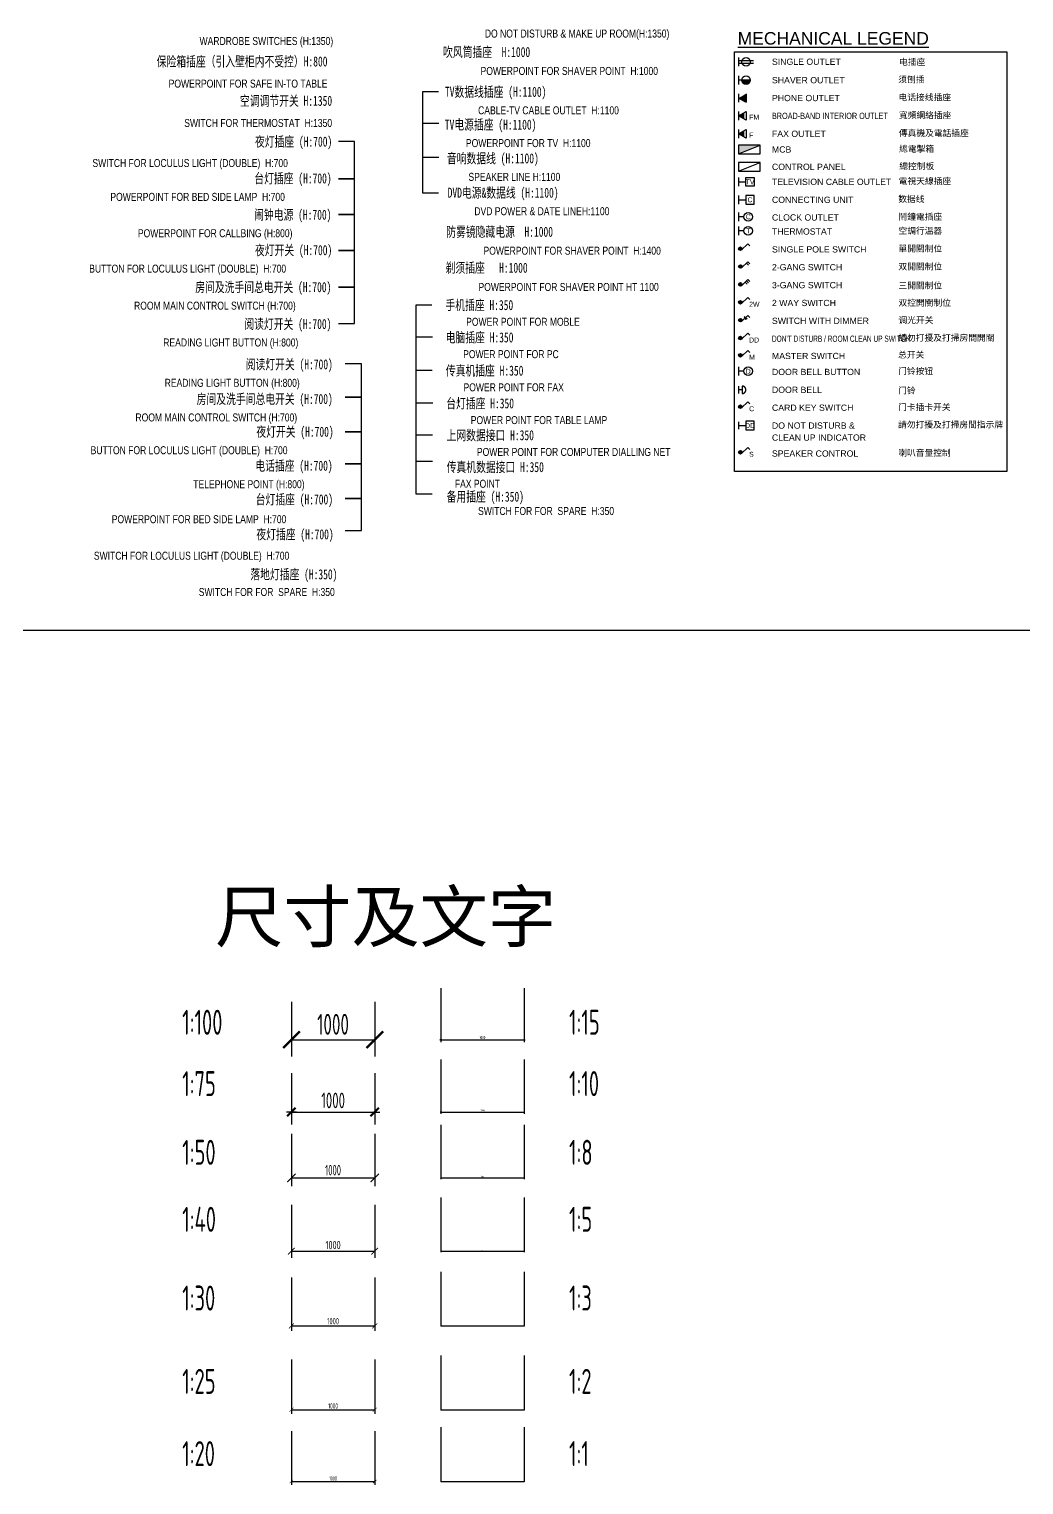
# Model space of a CAD drawing. Header units: millimetres. Extents: x 14385 to 129787, y 107826 to 186798.
# Drawn here: x 92829 to 104766, y 151060 to 168520 of the extents above; entities that cross this region are included whole.
import ezdxf
from ezdxf.enums import TextEntityAlignment as Align

# ---------------------------------------------------------------- set-up
doc = ezdxf.new("R2010")
doc.units = ezdxf.units.MM
doc.header["$LTSCALE"] = 1000
doc.header["$PDMODE"] = 35
doc.linetypes.add('HIDDEN2', pattern=[0.1875, 0.125, -0.0625])
for name, color, linetype in [('AR-DIM-1', 12, 'Continuous'), ('EM-ELEC', 61, 'Continuous'), ('EM-TEXT', 50, 'Continuous'), ('EM-TEXT_E', 42, 'Continuous'), ('TEXT', 50, 'Continuous')]:
    doc.layers.add(name, color=color, linetype=linetype)
doc.styles.add('ar', font='arial.ttf')
doc.styles.add('ARI', font='arial.ttf', dxfattribs={"width": 0.8})
doc.styles.add('CCD-HB', font='hbsmall.shx')
doc.styles.add('CCD_DIM', font='archs.shx', dxfattribs={"width": 0.7})
doc.styles.add('STO', font='')
doc.styles.get('STO').set_extended_font_data('SimSun')
doc.dimstyles.new('1-1', dxfattribs={"dimtxt": 2.5, "dimasz": 0.08, "dimexe": 2, "dimexo": 2.5, "dimgap": 0.6, "dimtad": 1, "dimdec": 0, "dimrnd": 0.005, "dimzin": 0, "dimdsep": 46, "dimtxsty": 'ar', "dimblk": 'HBA_Dimension_Tick', "dimcen": 0.125, "dimclrd": 44, "dimclre": 44, "dimclrt": 50, "dimadec": 0, "dimazin": 0, "dimtfac": 1, "dimtdec": 0, "dimtix": 1, "dimtmove": 1, "dimatfit": 3, "dimldrblk": 'HBA_Leader_Dot', "dimfxl": 0, "dimtvp": 1, "dimtolj": 1, "dimtzin": 0, "dimarcsym": 0})
doc.dimstyles.new('1-10', dxfattribs={"dimscale": 10, "dimtxt": 2.5, "dimasz": 0.08, "dimexe": 2, "dimexo": 2.5, "dimgap": 0.6, "dimtad": 1, "dimdec": 0, "dimrnd": 0.005, "dimzin": 0, "dimdsep": 46, "dimtxsty": 'ar', "dimblk": 'HBA_Dimension_Tick', "dimcen": 0.125, "dimclrd": 44, "dimclre": 44, "dimclrt": 50, "dimadec": 0, "dimazin": 0, "dimtfac": 1, "dimtdec": 0, "dimtix": 1, "dimtmove": 1, "dimatfit": 3, "dimldrblk": 'HBA_Leader_Dot', "dimfxl": 0, "dimtvp": 1, "dimtolj": 1, "dimtzin": 0, "dimarcsym": 0})
doc.dimstyles.new('1-100', dxfattribs={"dimscale": 100, "dimtxt": 2.5, "dimasz": 2, "dimexe": 2, "dimexo": 2, "dimgap": 0.6, "dimtad": 1, "dimdec": 0, "dimtxsty": 'ARI', "dimblk": 'ARCHTICK', "dimcen": 2.5, "dimclrd": 44, "dimclre": 44, "dimclrt": 50, "dimadec": 0, "dimazin": 0, "dimtfac": 1, "dimtdec": 0, "dimtmove": 0, "dimatfit": 3, "dimldrblk": 'DOT', "dimfxl": 0, "dimarcsym": 0})
doc.dimstyles.new('1-15', dxfattribs={"dimscale": 15, "dimtxt": 2.5, "dimasz": 0.08, "dimexe": 2, "dimexo": 2.5, "dimgap": 0.6, "dimtad": 1, "dimdec": 0, "dimrnd": 0.005, "dimzin": 0, "dimdsep": 46, "dimtxsty": 'ar', "dimblk": 'HBA_Dimension_Tick', "dimcen": 0.125, "dimclrd": 44, "dimclre": 44, "dimclrt": 50, "dimadec": 0, "dimazin": 0, "dimtfac": 1, "dimtdec": 0, "dimtix": 1, "dimtmove": 1, "dimatfit": 3, "dimldrblk": 'HBA_Leader_Dot', "dimfxl": 0, "dimtvp": 1, "dimtolj": 1, "dimtzin": 0, "dimarcsym": 0})
doc.dimstyles.new('1-2', dxfattribs={"dimscale": 2, "dimtxt": 2.5, "dimasz": 2, "dimexe": 2, "dimexo": 2.5, "dimgap": 0.6, "dimtad": 1, "dimdec": 0, "dimrnd": 0.005, "dimzin": 0, "dimdsep": 46, "dimtxsty": 'ar', "dimblk": 'ARCHTICK', "dimcen": 0.125, "dimclrd": 44, "dimclre": 44, "dimclrt": 50, "dimadec": 0, "dimazin": 0, "dimtfac": 1, "dimtdec": 0, "dimtix": 1, "dimtmove": 1, "dimatfit": 3, "dimldrblk": 'DOT', "dimfxl": 0, "dimtvp": 1, "dimtolj": 1, "dimtzin": 0, "dimarcsym": 0})
doc.dimstyles.new('1-20', dxfattribs={"dimscale": 20, "dimtxt": 2.5, "dimasz": 2, "dimexe": 2, "dimexo": 2.5, "dimgap": 0.6, "dimtad": 1, "dimdec": 0, "dimrnd": 0.005, "dimzin": 0, "dimdsep": 46, "dimtxsty": 'ar', "dimblk": 'ARCHTICK', "dimcen": 0.125, "dimclrd": 44, "dimclre": 44, "dimclrt": 50, "dimadec": 0, "dimazin": 0, "dimtfac": 1, "dimtdec": 0, "dimtix": 1, "dimtmove": 1, "dimatfit": 3, "dimldrblk": 'DOT', "dimfxl": 0, "dimtvp": 1, "dimtolj": 1, "dimtzin": 0, "dimarcsym": 0})
doc.dimstyles.new('1-25', dxfattribs={"dimscale": 25, "dimtxt": 2.5, "dimasz": 2, "dimexe": 2, "dimexo": 2, "dimgap": 0.6, "dimtad": 1, "dimdec": 0, "dimtxsty": 'ar', "dimblk": 'ARCHTICK', "dimcen": 2.5, "dimclrd": 44, "dimclre": 44, "dimclrt": 50, "dimadec": 0, "dimazin": 0, "dimtfac": 1, "dimtdec": 0, "dimtmove": 0, "dimatfit": 3, "dimldrblk": 'DOT', "dimfxl": 0, "dimarcsym": 0})
doc.dimstyles.new('1-3', dxfattribs={"dimscale": 3, "dimtxt": 2.5, "dimasz": 2, "dimexe": 2, "dimexo": 2.5, "dimgap": 0.6, "dimtad": 1, "dimdec": 0, "dimrnd": 0.005, "dimzin": 0, "dimdsep": 46, "dimtxsty": 'ar', "dimblk": 'ARCHTICK', "dimcen": 0.125, "dimclrd": 44, "dimclre": 44, "dimclrt": 50, "dimadec": 0, "dimazin": 0, "dimtfac": 1, "dimtdec": 0, "dimtix": 1, "dimtmove": 1, "dimatfit": 3, "dimldrblk": 'DOT', "dimfxl": 0, "dimtvp": 1, "dimtolj": 1, "dimtzin": 0, "dimarcsym": 0})
doc.dimstyles.new('1-30', dxfattribs={"dimscale": 30, "dimtxt": 2.5, "dimasz": 2, "dimexe": 2, "dimexo": 2.5, "dimgap": 0.6, "dimtad": 1, "dimdec": 0, "dimrnd": 0.005, "dimzin": 0, "dimdsep": 46, "dimtxsty": 'ar', "dimblk": 'ARCHTICK', "dimcen": 0.125, "dimclrd": 44, "dimclre": 44, "dimclrt": 50, "dimadec": 0, "dimazin": 0, "dimtfac": 1, "dimtdec": 0, "dimtix": 1, "dimtmove": 1, "dimatfit": 3, "dimldrblk": 'DOT', "dimfxl": 0, "dimtvp": 1, "dimtolj": 1, "dimtzin": 0, "dimarcsym": 0})
doc.dimstyles.new('1-40', dxfattribs={"dimscale": 40, "dimtxt": 2.5, "dimasz": 2, "dimexe": 2, "dimexo": 2.5, "dimgap": 0.6, "dimtad": 1, "dimdec": 0, "dimrnd": 0.005, "dimzin": 0, "dimdsep": 46, "dimtxsty": 'ar', "dimblk": 'ARCHTICK', "dimcen": 0.125, "dimclrd": 44, "dimclre": 44, "dimclrt": 50, "dimadec": 0, "dimazin": 0, "dimtfac": 1, "dimtdec": 0, "dimtix": 1, "dimtmove": 1, "dimatfit": 3, "dimldrblk": 'DOT', "dimfxl": 0, "dimtvp": 1, "dimtolj": 1, "dimtzin": 0, "dimarcsym": 0})
doc.dimstyles.new('1-5', dxfattribs={"dimscale": 5, "dimtxt": 2.5, "dimasz": 2, "dimexe": 2, "dimexo": 2.5, "dimgap": 0.6, "dimtad": 1, "dimdec": 0, "dimrnd": 0.005, "dimzin": 0, "dimdsep": 46, "dimtxsty": 'ar', "dimblk": 'ARCHTICK', "dimcen": 0.125, "dimclrd": 44, "dimclre": 44, "dimclrt": 50, "dimadec": 0, "dimazin": 0, "dimtfac": 1, "dimtdec": 0, "dimtix": 1, "dimtmove": 1, "dimatfit": 3, "dimldrblk": 'DOT', "dimfxl": 0, "dimtvp": 1, "dimtolj": 1, "dimtzin": 0, "dimarcsym": 0})
doc.dimstyles.new('1-50', dxfattribs={"dimscale": 50, "dimtxt": 2.5, "dimasz": 2, "dimexe": 2, "dimexo": 2.5, "dimgap": 0.6, "dimtad": 1, "dimdec": 0, "dimrnd": 0.005, "dimzin": 0, "dimdsep": 46, "dimtxsty": 'ar', "dimblk": 'ARCHTICK', "dimcen": 0.125, "dimclrd": 44, "dimclre": 44, "dimclrt": 50, "dimadec": 0, "dimazin": 0, "dimtfac": 1, "dimtdec": 0, "dimtix": 1, "dimtmove": 1, "dimatfit": 3, "dimldrblk": 'DOT', "dimfxl": 0, "dimtvp": 1, "dimtolj": 1, "dimtzin": 0, "dimarcsym": 0})
doc.dimstyles.new('1-75', dxfattribs={"dimscale": 75, "dimtxt": 2.5, "dimasz": 0.08, "dimexe": 2, "dimexo": 2.5, "dimgap": 0.6, "dimtad": 1, "dimdec": 0, "dimrnd": 0.005, "dimzin": 0, "dimdsep": 46, "dimtxsty": 'ar', "dimblk": 'HBA_Dimension_Tick', "dimcen": 0.125, "dimclrd": 44, "dimclre": 44, "dimclrt": 50, "dimadec": 0, "dimazin": 0, "dimtfac": 1, "dimtdec": 0, "dimtix": 1, "dimtmove": 1, "dimatfit": 3, "dimldrblk": 'HBA_Leader_Dot', "dimfxl": 0, "dimtvp": 1, "dimtolj": 1, "dimtzin": 0, "dimarcsym": 0})
doc.dimstyles.new('1-8', dxfattribs={"dimscale": 8, "dimtxt": 2.5, "dimasz": 2, "dimexe": 2, "dimexo": 2.5, "dimgap": 0.6, "dimtad": 1, "dimdec": 0, "dimrnd": 0.005, "dimzin": 0, "dimdsep": 46, "dimtxsty": 'ar', "dimblk": 'ARCHTICK', "dimcen": 0.125, "dimclrd": 44, "dimclre": 44, "dimclrt": 50, "dimadec": 0, "dimazin": 0, "dimtfac": 1, "dimtdec": 0, "dimtix": 1, "dimtmove": 1, "dimatfit": 3, "dimldrblk": 'DOT', "dimfxl": 0, "dimtvp": 1, "dimtolj": 1, "dimtzin": 0, "dimarcsym": 0})

# ---------------------------------------------------------------- blocks, each defined once
blk = doc.blocks.new('_ArchTick')
at = {"color": 0, "linetype": 'ByBlock', "const_width": 0.15}
blk.add_lwpolyline([(-0.5, -0.5), (0.5, 0.5)], dxfattribs=at)
blk = doc.blocks.new('*D477')
at = {"layer": 'AR-DIM-1', "color": 44, "lineweight": -2}
for p, q in [((95977, 156853), (95977, 156199)), ((96977, 156853), (96977, 156199)), ((95977, 156399), (96977, 156399))]:
    blk.add_line(p, q, dxfattribs=at)
at = {"layer": 'DEFPOINTS', "color": 0}
for p in [(95977, 157053), (96977, 157053), (96977, 156399)]:
    blk.add_point(p, dxfattribs=at)
at = {"layer": 'AR-DIM-1', "color": 44, "lineweight": -2, "xscale": 200, "yscale": 200, "zscale": 200, "rotation": 180}
blk.add_blockref('_ArchTick', (95977, 156399), dxfattribs=at)
at = {"layer": 'AR-DIM-1', "color": 44, "lineweight": -2, "xscale": 200, "yscale": 200, "zscale": 200}
blk.add_blockref('_ArchTick', (96977, 156399), dxfattribs=at)
at = {"layer": 'AR-DIM-1', "color": 50, "insert": (96477, 156584), "char_height": 250, "attachment_point": 5, "style": 'CCD_DIM'}
blk.add_mtext('1000', dxfattribs=at)
blk = doc.blocks.new('_Dot')
at = {"color": 0, "linetype": 'ByBlock', "lineweight": -2}
blk.add_line((-0.5, 0), (-1, 0), dxfattribs=at)
at = {"color": 0, "linetype": 'ByBlock', "const_width": 0.5}
blk.add_lwpolyline([(-0.25, 0, 1), (0.25, 0, 1)], format="xyb", close=True, dxfattribs=at)
blk = doc.blocks.new('HBA_Dimension_Tick')
at = {"color": 0, "linetype": 'ByBlock'}
for p, q in [((-10, 0), (0, 0)), ((0, 0), (10, 0))]:
    blk.add_line(p, q, dxfattribs=at)
at = {"color": 50, "linetype": 'ByBlock'}
blk.add_solid([(-10, -7), (-7, -10), (7, 10), (10, 7)], dxfattribs=at)
blk = doc.blocks.new('*D478')
at = {"layer": 'AR-DIM-1', "color": 44, "lineweight": -2}
for p, q in [((95977, 155999), (95977, 155382)), ((96977, 155999), (96977, 155382)), ((95983, 155532), (96971, 155532))]:
    blk.add_line(p, q, dxfattribs=at)
at = {"layer": 'DEFPOINTS', "color": 0}
for p in [(95977, 156187), (96977, 156187), (96977, 155532)]:
    blk.add_point(p, dxfattribs=at)
at = {"layer": 'AR-DIM-1', "color": 44, "lineweight": -2, "xscale": 6, "yscale": 6, "zscale": 6, "rotation": 180}
blk.add_blockref('HBA_Dimension_Tick', (95977, 155532), dxfattribs=at)
at = {"layer": 'AR-DIM-1', "color": 44, "lineweight": -2, "xscale": 6, "yscale": 6, "zscale": 6}
blk.add_blockref('HBA_Dimension_Tick', (96977, 155532), dxfattribs=at)
at = {"layer": 'AR-DIM-1', "color": 50, "insert": (96477, 155671), "char_height": 187.5, "attachment_point": 5, "style": 'CCD_DIM'}
blk.add_mtext('\\A1;1000', dxfattribs=at)
blk = doc.blocks.new('HBA_Leader_Dot')
at = {"color": 0, "linetype": 'ByBlock'}
blk.add_line((-5, 0), (-10, 0), dxfattribs=at)
at = {"color": 0, "linetype": 'ByBlock', "const_width": 5}
blk.add_lwpolyline([(-2.5, 0, 1), (2.5, 0, 1)], format="xyb", close=True, dxfattribs=at)
blk = doc.blocks.new('*D479')
at = {"layer": 'AR-DIM-1', "color": 44, "lineweight": -2}
for p, q in [((95977, 155272), (95977, 154642)), ((96977, 155272), (96977, 154642)), ((95977, 154742), (96977, 154742))]:
    blk.add_line(p, q, dxfattribs=at)
at = {"layer": 'DEFPOINTS', "color": 0}
for p in [(95977, 155397), (96977, 155397), (96977, 154742)]:
    blk.add_point(p, dxfattribs=at)
at = {"layer": 'AR-DIM-1', "color": 44, "lineweight": -2, "xscale": 100, "yscale": 100, "zscale": 100, "rotation": 180}
blk.add_blockref('_ArchTick', (95977, 154742), dxfattribs=at)
at = {"layer": 'AR-DIM-1', "color": 44, "lineweight": -2, "xscale": 100, "yscale": 100, "zscale": 100}
blk.add_blockref('_ArchTick', (96977, 154742), dxfattribs=at)
at = {"layer": 'AR-DIM-1', "color": 50, "insert": (96477, 154835), "char_height": 125, "attachment_point": 5, "style": 'CCD_DIM'}
blk.add_mtext('\\A1;1000', dxfattribs=at)
blk = doc.blocks.new('*D480')
at = {"layer": 'AR-DIM-1', "color": 44, "lineweight": -2}
for p, q in [((95977, 154417), (95977, 153783)), ((96977, 154417), (96977, 153783)), ((95977, 153863), (96977, 153863))]:
    blk.add_line(p, q, dxfattribs=at)
at = {"layer": 'DEFPOINTS', "color": 0}
for p in [(95977, 154517), (96977, 154517), (96977, 153863)]:
    blk.add_point(p, dxfattribs=at)
at = {"layer": 'AR-DIM-1', "color": 44, "lineweight": -2, "xscale": 80, "yscale": 80, "zscale": 80, "rotation": 180}
blk.add_blockref('_ArchTick', (95977, 153863), dxfattribs=at)
at = {"layer": 'AR-DIM-1', "color": 44, "lineweight": -2, "xscale": 80, "yscale": 80, "zscale": 80}
blk.add_blockref('_ArchTick', (96977, 153863), dxfattribs=at)
at = {"layer": 'AR-DIM-1', "color": 50, "insert": (96477, 153937), "char_height": 100, "attachment_point": 5, "style": 'CCD_DIM'}
blk.add_mtext('\\A1;1000', dxfattribs=at)
blk = doc.blocks.new('*D481')
at = {"layer": 'AR-DIM-1', "color": 44, "lineweight": -2}
for p, q in [((95977, 153548), (95977, 152908)), ((96977, 153548), (96977, 152908)), ((95977, 152968), (96977, 152968))]:
    blk.add_line(p, q, dxfattribs=at)
at = {"layer": 'DEFPOINTS', "color": 0}
for p in [(95977, 153623), (96977, 153623), (96977, 152968)]:
    blk.add_point(p, dxfattribs=at)
at = {"layer": 'AR-DIM-1', "color": 44, "lineweight": -2, "xscale": 60, "yscale": 60, "zscale": 60, "rotation": 180}
blk.add_blockref('_ArchTick', (95977, 152968), dxfattribs=at)
at = {"layer": 'AR-DIM-1', "color": 44, "lineweight": -2, "xscale": 60, "yscale": 60, "zscale": 60}
blk.add_blockref('_ArchTick', (96977, 152968), dxfattribs=at)
at = {"layer": 'AR-DIM-1', "color": 50, "insert": (96477, 153024), "char_height": 75, "attachment_point": 5, "style": 'CCD_DIM'}
blk.add_mtext('\\A1;1000', dxfattribs=at)
blk = doc.blocks.new('*D482')
at = {"layer": 'AR-DIM-1', "color": 44, "lineweight": -2}
for p, q in [((95977, 152565), (95977, 151911)), ((96977, 152565), (96977, 151911)), ((95977, 151961), (96977, 151961))]:
    blk.add_line(p, q, dxfattribs=at)
at = {"layer": 'DEFPOINTS', "color": 0}
for p in [(95977, 152615), (96977, 152615), (96977, 151961)]:
    blk.add_point(p, dxfattribs=at)
at = {"layer": 'AR-DIM-1', "color": 44, "lineweight": -2, "xscale": 50, "yscale": 50, "zscale": 50, "rotation": 180}
blk.add_blockref('_ArchTick', (95977, 151961), dxfattribs=at)
at = {"layer": 'AR-DIM-1', "color": 44, "lineweight": -2, "xscale": 50, "yscale": 50, "zscale": 50}
blk.add_blockref('_ArchTick', (96977, 151961), dxfattribs=at)
at = {"layer": 'AR-DIM-1', "color": 50, "insert": (96477, 152007), "char_height": 62.5, "attachment_point": 5, "style": 'CCD_DIM'}
blk.add_mtext('1000', dxfattribs=at)
blk = doc.blocks.new('*D483')
at = {"layer": 'AR-DIM-1', "color": 44, "lineweight": -2}
for p, q in [((95977, 151705), (95977, 151060)), ((96977, 151705), (96977, 151060)), ((95977, 151100), (96977, 151100))]:
    blk.add_line(p, q, dxfattribs=at)
at = {"layer": 'DEFPOINTS', "color": 0}
for p in [(95977, 151755), (96977, 151755), (96977, 151100)]:
    blk.add_point(p, dxfattribs=at)
at = {"layer": 'AR-DIM-1', "color": 44, "lineweight": -2, "xscale": 40, "yscale": 40, "zscale": 40, "rotation": 180}
blk.add_blockref('_ArchTick', (95977, 151100), dxfattribs=at)
at = {"layer": 'AR-DIM-1', "color": 44, "lineweight": -2, "xscale": 40, "yscale": 40, "zscale": 40}
blk.add_blockref('_ArchTick', (96977, 151100), dxfattribs=at)
at = {"layer": 'AR-DIM-1', "color": 50, "insert": (96477, 151137), "char_height": 50, "attachment_point": 5, "style": 'CCD_DIM'}
blk.add_mtext('\\A1;1000', dxfattribs=at)
blk = doc.blocks.new('*D484')
at = {"layer": 'AR-DIM-1', "color": 44, "lineweight": -2}
for p, q in [((97769, 151752), (97769, 151098)), ((98769, 151752), (98769, 151098)), ((97769, 151100), (98769, 151100))]:
    blk.add_line(p, q, dxfattribs=at)
at = {"layer": 'DEFPOINTS', "color": 0}
for p in [(97769, 151755), (98769, 151755), (98769, 151100)]:
    blk.add_point(p, dxfattribs=at)
at = {"layer": 'AR-DIM-1', "color": 44, "lineweight": -2, "xscale": 0.08, "yscale": 0.08, "zscale": 0.08, "rotation": 180}
blk.add_blockref('HBA_Dimension_Tick', (97769, 151100), dxfattribs=at)
at = {"layer": 'AR-DIM-1', "color": 44, "lineweight": -2, "xscale": 0.08, "yscale": 0.08, "zscale": 0.08}
blk.add_blockref('HBA_Dimension_Tick', (98769, 151100), dxfattribs=at)
at = {"layer": 'AR-DIM-1', "color": 50, "insert": (98269, 151102), "char_height": 2.5, "attachment_point": 5, "style": 'CCD_DIM'}
blk.add_mtext('\\A1;1000', dxfattribs=at)
blk = doc.blocks.new('*D485')
at = {"layer": 'AR-DIM-1', "color": 44, "lineweight": -2}
for p, q in [((97769, 152610), (97769, 151957)), ((98769, 152610), (98769, 151957)), ((97769, 151961), (98769, 151961))]:
    blk.add_line(p, q, dxfattribs=at)
at = {"layer": 'DEFPOINTS', "color": 0}
for p in [(97769, 152615), (98769, 152615), (98769, 151961)]:
    blk.add_point(p, dxfattribs=at)
at = {"layer": 'AR-DIM-1', "color": 44, "lineweight": -2, "xscale": 4, "yscale": 4, "zscale": 4, "rotation": 180}
blk.add_blockref('_ArchTick', (97769, 151961), dxfattribs=at)
at = {"layer": 'AR-DIM-1', "color": 44, "lineweight": -2, "xscale": 4, "yscale": 4, "zscale": 4}
blk.add_blockref('_ArchTick', (98769, 151961), dxfattribs=at)
at = {"layer": 'AR-DIM-1', "color": 50, "insert": (98269, 151964), "char_height": 5, "attachment_point": 5, "style": 'CCD_DIM'}
blk.add_mtext('\\A1;1000', dxfattribs=at)
blk = doc.blocks.new('*D486')
at = {"layer": 'AR-DIM-1', "color": 44, "lineweight": -2}
for p, q in [((97769, 153615), (97769, 152962)), ((98769, 153615), (98769, 152962)), ((97769, 152968), (98769, 152968))]:
    blk.add_line(p, q, dxfattribs=at)
at = {"layer": 'DEFPOINTS', "color": 0}
for p in [(97769, 153623), (98769, 153623), (98769, 152968)]:
    blk.add_point(p, dxfattribs=at)
at = {"layer": 'AR-DIM-1', "color": 44, "lineweight": -2, "xscale": 6, "yscale": 6, "zscale": 6, "rotation": 180}
blk.add_blockref('_ArchTick', (97769, 152968), dxfattribs=at)
at = {"layer": 'AR-DIM-1', "color": 44, "lineweight": -2, "xscale": 6, "yscale": 6, "zscale": 6}
blk.add_blockref('_ArchTick', (98769, 152968), dxfattribs=at)
at = {"layer": 'AR-DIM-1', "color": 50, "insert": (98269, 152974), "char_height": 7.5, "attachment_point": 5, "style": 'CCD_DIM'}
blk.add_mtext('\\A1;1000', dxfattribs=at)
blk = doc.blocks.new('*D487')
at = {"layer": 'AR-DIM-1', "color": 44, "lineweight": -2}
for p, q in [((97769, 154505), (97769, 153853)), ((98769, 154505), (98769, 153853)), ((97769, 153863), (98769, 153863))]:
    blk.add_line(p, q, dxfattribs=at)
at = {"layer": 'DEFPOINTS', "color": 0}
for p in [(97769, 154517), (98769, 154517), (98769, 153863)]:
    blk.add_point(p, dxfattribs=at)
at = {"layer": 'AR-DIM-1', "color": 44, "lineweight": -2, "xscale": 10, "yscale": 10, "zscale": 10, "rotation": 180}
blk.add_blockref('_ArchTick', (97769, 153863), dxfattribs=at)
at = {"layer": 'AR-DIM-1', "color": 44, "lineweight": -2, "xscale": 10, "yscale": 10, "zscale": 10}
blk.add_blockref('_ArchTick', (98769, 153863), dxfattribs=at)
at = {"layer": 'AR-DIM-1', "color": 50, "insert": (98269, 153872), "char_height": 12.5, "attachment_point": 5, "style": 'CCD_DIM'}
blk.add_mtext('\\A1;1000', dxfattribs=at)
blk = doc.blocks.new('*D488')
at = {"layer": 'AR-DIM-1', "color": 44, "lineweight": -2}
for p, q in [((97769, 155377), (97769, 154726)), ((98769, 155377), (98769, 154726)), ((97769, 154742), (98769, 154742))]:
    blk.add_line(p, q, dxfattribs=at)
at = {"layer": 'DEFPOINTS', "color": 0}
for p in [(97769, 155397), (98769, 155397), (98769, 154742)]:
    blk.add_point(p, dxfattribs=at)
at = {"layer": 'AR-DIM-1', "color": 44, "lineweight": -2, "xscale": 16, "yscale": 16, "zscale": 16, "rotation": 180}
blk.add_blockref('_ArchTick', (97769, 154742), dxfattribs=at)
at = {"layer": 'AR-DIM-1', "color": 44, "lineweight": -2, "xscale": 16, "yscale": 16, "zscale": 16}
blk.add_blockref('_ArchTick', (98769, 154742), dxfattribs=at)
at = {"layer": 'AR-DIM-1', "color": 50, "insert": (98269, 154757), "char_height": 20, "attachment_point": 5, "style": 'CCD_DIM'}
blk.add_mtext('\\A1;1000', dxfattribs=at)
blk = doc.blocks.new('*D489')
at = {"layer": 'AR-DIM-1', "color": 44, "lineweight": -2}
for p, q in [((97769, 156162), (97769, 155512)), ((98769, 156162), (98769, 155512)), ((97770, 155532), (98768, 155532))]:
    blk.add_line(p, q, dxfattribs=at)
at = {"layer": 'DEFPOINTS', "color": 0}
for p in [(97769, 156187), (98769, 156187), (98769, 155532)]:
    blk.add_point(p, dxfattribs=at)
at = {"layer": 'AR-DIM-1', "color": 44, "lineweight": -2, "xscale": 0.8, "yscale": 0.8, "zscale": 0.8, "rotation": 180}
blk.add_blockref('HBA_Dimension_Tick', (97769, 155532), dxfattribs=at)
at = {"layer": 'AR-DIM-1', "color": 44, "lineweight": -2, "xscale": 0.8, "yscale": 0.8, "zscale": 0.8}
blk.add_blockref('HBA_Dimension_Tick', (98769, 155532), dxfattribs=at)
at = {"layer": 'AR-DIM-1', "color": 50, "insert": (98269, 155551), "char_height": 25, "attachment_point": 5, "style": 'CCD_DIM'}
blk.add_mtext('\\A1;1000', dxfattribs=at)
blk = doc.blocks.new('*D490')
at = {"layer": 'AR-DIM-1', "color": 44, "lineweight": -2}
for p, q in [((97769, 157016), (97769, 156369)), ((98769, 157016), (98769, 156369)), ((97770, 156399), (98768, 156399))]:
    blk.add_line(p, q, dxfattribs=at)
at = {"layer": 'DEFPOINTS', "color": 0}
for p in [(97769, 157053), (98769, 157053), (98769, 156399)]:
    blk.add_point(p, dxfattribs=at)
at = {"layer": 'AR-DIM-1', "color": 44, "lineweight": -2, "xscale": 1.2, "yscale": 1.2, "zscale": 1.2, "rotation": 180}
blk.add_blockref('HBA_Dimension_Tick', (97769, 156399), dxfattribs=at)
at = {"layer": 'AR-DIM-1', "color": 44, "lineweight": -2, "xscale": 1.2, "yscale": 1.2, "zscale": 1.2}
blk.add_blockref('HBA_Dimension_Tick', (98769, 156399), dxfattribs=at)
at = {"layer": 'AR-DIM-1', "color": 50, "insert": (98269, 156426), "char_height": 37.5, "attachment_point": 5, "style": 'CCD_DIM'}
blk.add_mtext('\\A1;1000', dxfattribs=at)

msp = doc.modelspace()

# ---------------------------------------------------------------- linework, layer by layer
at = {"color": 1}
msp.add_line((80368.9, 161313.2), (129786.9, 161313.2), dxfattribs=at)
at = {"layer": 'EM-ELEC'}
for p, q in [((101342.9, 168180.3), (101342.9, 168077.4)), ((101342.9, 168145), (101521, 168145)), ((101342.9, 168112.7), (101521, 168112.7)), ((101342.9, 167959), (101342.9, 167856.2)), ((101483.4, 167907.6), (101342.9, 167907.6)), ((101342.9, 167744.7), (101342.9, 167641.9)), ((101342.9, 167693.3), (101432, 167641.9)), ((101432, 167744.7), (101432, 167641.9)), ((101342.9, 167530.5), (101342.9, 167427.6)), ((101399.8, 167511.9), (101399.8, 167446.2)), ((101342.9, 167264.7), (101432, 167316.2)), ((101342.9, 167316.2), (101342.9, 167213.3)), ((101399.8, 167297.6), (101399.8, 167231.9)), ((101342.9, 167025), (101600.1, 167127.8)), ((101342.9, 166816.6), (101600.1, 166919.4)), ((101342.9, 166740), (101342.9, 166637.1)), ((101342.9, 166688.5), (101428.6, 166688.5)), ((101342.9, 166524.7), (101342.9, 166421.8)), ((101342.9, 166473.3), (101428.6, 166473.3)), ((101342.9, 166320.8), (101342.9, 166217.9)), ((101407.2, 166269.3), (101342.9, 166269.3)), ((101342.9, 166152.3), (101342.9, 166049.4)), ((101407.2, 166100.8), (101342.9, 166100.8)), ((101379.5, 165657.1), (101452.2, 165729.8)), ((101436.2, 165713.8), (101460.4, 165689.5)), ((101452.2, 165729.8), (101476.5, 165705.6)), ((101420.1, 165483.4), (101444.3, 165459.1)), ((101436.2, 165499.5), (101460.4, 165475.2)), ((101342.9, 164467.6), (101342.9, 164364.8)), ((101407.2, 164416.2), (101342.9, 164416.2)), ((101342.9, 163765.1), (101428.6, 163765.1))]:
    msp.add_line(p, q, dxfattribs=at)
at = {"layer": 'EM-ELEC', "linetype": 'HIDDEN2', "ltscale": 20}
for p, q in [((101342.9, 164238.2), (101342.9, 164149.1)), ((101385.8, 164193.6), (101342.9, 164193.6)), ((101385.8, 164238.2), (101385.8, 164149.1)), ((101342.9, 163809.6), (101342.9, 163720.5))]:
    msp.add_line(p, q, dxfattribs=at)
at = {"layer": 'EM-ELEC'}
for points in [[(101295.2, 168246.8), (104560.8, 168246.8), (104560.8, 163213.8), (101295.2, 163213.8)], [(101342.9, 167479), (101432, 167530.5), (101432, 167427.6)], [(101342.9, 167264.7), (101432, 167316.2), (101432, 167213.3)], [(101342.9, 167127.8), (101342.9, 167025), (101600.1, 167025), (101600.1, 167127.8)], [(101342.9, 166919.4), (101342.9, 166816.6), (101600.1, 166816.6), (101600.1, 166919.4)], [(101428.6, 166740), (101531.5, 166740), (101531.5, 166637.1), (101428.6, 166637.1)], [(101428.6, 166524.7), (101428.6, 166421.8), (101531.5, 166421.8), (101531.5, 166524.7)], [(101428.6, 163816.5), (101428.6, 163713.6), (101531.5, 163713.6), (101531.5, 163816.5)]]:
    msp.add_lwpolyline(points, close=True, dxfattribs=at)
at = {"layer": 'EM-ELEC', "const_width": 51.4}
msp.add_lwpolyline([(101406.3, 167907.6, 1), (101457.7, 167907.6)], format="xyb", dxfattribs=at)
at = {"layer": 'EM-ELEC', "const_width": 21.4}
for points in [[(101353.6, 165886.5, 1), (101375.1, 165886.5, 1)], [(101353.6, 165672.3, 1), (101375.1, 165672.3, 1)], [(101353.6, 165458, 1), (101375.1, 165458, 1)], [(101353.6, 165243.7, 1), (101375.1, 165243.7, 1)], [(101353.6, 165029.4, 1), (101375.1, 165029.4, 1)], [(101353.6, 164815.1, 1), (101375.1, 164815.1, 1)], [(101353.6, 164608, 1), (101375.1, 164608, 1)], [(101353.6, 163991.2, 1), (101375.1, 163991.2, 1)], [(101353.6, 163445.3, 1), (101375.1, 163445.3, 1)]]:
    msp.add_lwpolyline(points, format="xyb", close=True, dxfattribs=at)
at = {"layer": 'EM-ELEC'}
for points in [[(101379.5, 165871.4), (101452.2, 165944.1), (101476.5, 165919.9)], [(101379.5, 165442.8), (101452.2, 165515.6), (101476.5, 165491.3)], [(101379.5, 165228.5), (101452.2, 165301.3), (101476.5, 165277)], [(101379.5, 165014.2), (101452.2, 165087), (101476.5, 165062.7)], [(101379.5, 164800), (101452.2, 164872.7), (101476.5, 164848.5)], [(101379.5, 164592.9), (101452.2, 164665.6), (101476.5, 164641.3)], [(101379.5, 163976), (101452.2, 164048.8), (101476.5, 164024.5)], [(101379.5, 163430.1), (101452.2, 163502.8), (101476.5, 163478.6)]]:
    msp.add_lwpolyline(points, dxfattribs=at)
at = {"layer": 'EM-ELEC', "flags": 128}
for points in [[(101410.5, 165075.1), (101427.6, 165035.3)], [(101410.5, 165075.1), (101444.2, 165046.7)]]:
    msp.add_lwpolyline(points, dxfattribs=at)
at = {"layer": 'EM-ELEC'}
for centre, radius in [((101432, 168128.8), 51.4), ((101432, 167907.6), 51.4), ((101458.6, 166269.3), 51.4), ((101458.6, 166100.8), 51.4), ((101364.4, 165886.5), 21.4), ((101364.4, 165672.3), 21.4), ((101364.4, 165458), 21.4), ((101364.4, 165243.7), 21.4), ((101364.4, 165029.4), 21.4), ((101364.4, 164815.1), 21.4), ((101364.4, 164608), 21.4), ((101458.6, 164416.2), 51.4), ((101364.4, 163991.2), 21.4), ((101364.4, 163445.3), 21.4)]:
    msp.add_circle(centre, radius, dxfattribs=at)
at = {"layer": 'EM-ELEC', "linetype": 'HIDDEN2', "ltscale": 20}
msp.add_arc((101385.8, 164193.6), 44.6, 270, 90, dxfattribs=at)
at = {"layer": 'EM-ELEC'}
for points in [[(101342.9, 167693.3), (101432, 167744.7), (101432, 167641.9)], [(101342.9, 167479), (101399.8, 167511.9), (101399.8, 167446.2)], [(101342.9, 167264.7), (101399.8, 167297.6), (101399.8, 167231.9)], [(101342.9, 167127.8), (101342.9, 167025), (101600.1, 167127.8)]]:
    msp.add_solid(points, dxfattribs=at)
at = {"layer": 'EM-TEXT_E', "color": 136}
for p, q in [((97554.4, 167770), (97741.6, 167770)), ((97554.4, 166553.6), (97554.4, 167770)), ((97747.9, 167389.8), (97554.4, 167389.8)), ((97744.8, 166980), (97554.4, 166980)), ((97743.2, 166553.6), (97552.8, 166553.6)), ((97475.8, 165212.2, 0), (97663.1, 165212.2, 0)), ((97475.8, 162944.3, 0), (97475.8, 165212.2, 0)), ((97669.3, 164824, 0), (97475.8, 164824, 0)), ((97666.2, 164426.1, 0), (97475.8, 164426.1, 0)), ((97672.5, 164033.1, 0), (97475.8, 164033.1, 0)), ((97670.9, 163650.9, 0), (97475.8, 163650.9, 0)), ((97669.3, 163335.6, 0), (97475.8, 163335.6, 0)), ((97667.8, 162944.3, 0), (97475.8, 162944.3, 0))]:
    msp.add_line(p, q, dxfattribs=at)
at = {"layer": 'EM-TEXT_E', "color": 136, "elevation": 0}
for points in [[(96541.4, 166726.2), (96734.9, 166726.2), (96734.9, 167172), (96541.4, 167172)], [(96541.4, 166295.6), (96734.9, 166295.6), (96734.9, 166726.2), (96541.4, 166726.2)], [(96541.4, 165865), (96734.9, 165865), (96734.9, 166295.6), (96541.4, 166295.6)], [(96541.4, 165426.8), (96734.9, 165426.8), (96734.9, 165865), (96541.4, 165865)], [(96541.4, 164988.6), (96734.9, 164988.6), (96734.9, 165426.8), (96541.4, 165426.8)], [(96623.6, 164106.3), (96817.2, 164106.3), (96817.2, 164506.2), (96623.6, 164506.2)], [(96623.6, 163691.6), (96817.2, 163691.6), (96817.2, 164106.3), (96623.6, 164106.3)], [(96623.6, 163306.4), (96817.2, 163306.4), (96817.2, 163691.6), (96623.6, 163691.6)], [(96623.6, 162891.7), (96817.2, 162891.7), (96817.2, 163306.4), (96623.6, 163306.4)], [(96623.6, 162506.6), (96817.2, 162506.6), (96817.2, 162891.7), (96623.6, 162891.7)]]:
    msp.add_lwpolyline(points, dxfattribs=at)

# ---------------------------------------------------------------- texts
at = {"layer": 'AR-DIM-1', "color": 50, "style": 'CCD_DIM', "width": 0.7}
for s, p in [('1:100', (94666.9, 156458.5)), ('1:15', (99308.5, 156458.5)), ('1:75', (94666.9, 155722.5)), ('1:10', (99308.5, 155722.5)), ('1:50', (94666.9, 154898.8)), ('1:8', (99308.5, 154898.8)), ('1:40', (94666.9, 154095.3)), ('1:5', (99308.5, 154095.3)), ('1:30', (94666.9, 153150.7)), ('1:3', (99308.5, 153150.7)), ('1:25', (94666.9, 152151.8)), ('1:2', (99308.5, 152151.8)), ('1:20', (94666.9, 151284.9)), ('1:1', (99308.5, 151284.9))]:
    msp.add_text(s, height=300, dxfattribs=at).set_placement(p)
at = {"layer": 'EM-ELEC', "style": 'ar'}
for s, height, p in [('%%UMECHANICAL LEGEND', 150, (101332.2, 168334.3)), ('SINGLE OUTLET', 75, (101743, 168091.5)), ('SHAVER OUTLET', 75, (101743, 167870.2)), ('PHONE OUTLET', 75, (101743, 167656)), ('FM', 59.43, (101470.6, 167433.4)), ('F', 59.4, (101470.6, 167219.2)), ('FAX OUTLET', 75, (101743, 167227.4)), ('MCB', 75, (101743, 167039)), ('CONTROL PANEL', 75, (101743, 166830.6)), ('TELEVISION CABLE OUTLET', 75, (101743, 166651.2)), ('CONNECTING UNIT', 75, (101743, 166435.9)), ('CLOCK OUTLET', 75, (101743, 166223.7)), ('THERMOSTAT', 75, (101743, 166055.2)), ('SINGLE POLE SWITCH', 75, (101743, 165840.9)), ('2-GANG SWITCH', 75, (101743, 165626.6)), ('3-GANG SWITCH', 75, (101743, 165412.3)), ('2W', 59.43, (101469.3, 165189.8)), ('2 WAY SWITCH', 75, (101743, 165198)), ('SWITCH WITH DIMMER', 75, (101743, 164983.8)), ('DD', 59.43, (101469.3, 164761.2)), ('請勿打擾及打掃房間開關', 75, (103258.6, 164780.7)), ('总开关', 75, (103256.8, 164577.2)), ('M', 59.4, (101469.3, 164554.1)), ('MASTER SWITCH', 75, (101743, 164562.4)), ('DOOR BELL BUTTON', 75, (101743, 164370.6)), ('门铃按钮', 75, (103256.8, 164381.3)), ('DOOR BELL', 75, (101743, 164156.3)), ('门铃', 75, (103256.8, 164147.8)), ('C', 59.4, (101469.3, 163937.3)), ('CARD KEY SWITCH', 75, (101743, 163942)), ('门卡插卡开关', 75, (103256.8, 163948.5)), ('DO NOT DISTURB &  ', 75, (101743, 163727.7)), ('請勿打擾及打掃房間指示牌', 75, (103256.8, 163739)), ('CLEAN UP INDICATOR', 75, (101743, 163583.3)), ('S', 59.4, (101469.3, 163391.4)), ('SPEAKER CONTROL', 75, (101743, 163392.2))]:
    msp.add_text(s, height=height, dxfattribs=at).set_placement(p)
for s, width, p in [('BROAD-BAND INTERIOR OUTLET', 0.8, (101743, 167441.7)), ("DON'T DISTURB / ROOM CLEAN UP SWITCH", 0.6, (101743, 164769.5))]:
    msp.add_text(s, height=75, dxfattribs=dict(at, width=width)).set_placement(p)
for s, height, p in [('TV', 59.43, (101480.1, 166688.5)), ('C', 59.4, (101480.1, 166473.3)), ('C', 59.4, (101458.6, 166269.3)), ('T', 59.4, (101458.6, 166100.8)), ('D', 59.4, (101458.6, 164416.2)), ('DD', 59.43, (101480.1, 163765.1))]:
    msp.add_text(s, height=height, dxfattribs=at).set_placement(p, align=Align.MIDDLE_CENTER)
at = {"layer": 'EM-ELEC', "char_height": 75, "attachment_point": 7, "style": 'ar'}
for s, insert in [('{\\fSimSun|b0|i0|c134|p2;电插座}', (103267.9, 168080.3)), ('{\\fSimSun|b0|i0|c134|p2;须刨插}', (103258.9, 167870.4)), ('{\\fSimSun|b0|i0|c134|p2;电话接线插座}', (103262.3, 167656)), ('{\\fSimSun|b0|i0|c134|p2;寬頻綱絡插座}', (103266.7, 167441.7)), ('{\\fSimSun|b0|i0|c134|p2;傳真機及電話插座}', (103265.9, 167227.4)), ('{\\fSimSun|b0|i0|c134|p2;總電掣箱}', (103269.2, 167039)), ('{\\fSimSun|b0|i0|c134|p2;總控制板}', (103270.4, 166830.6)), ('{\\fSimSun|b0|i0|c134|p2;電視天線插座}', (103264, 166651.2)), ('{\\fSimSun|b0|i0|c134|p2;数据线}', (103258.4, 166435.9)), ('{\\fSimSun|b0|i0|c134|p2;鬧鐘電插座}', (103261.4, 166223.7)), ('{\\fSimSun|b0|i0|c134|p2;空調行溫器}', (103261.4, 166055.2)), ('{\\fSimSun|b0|i0|c134|p2;單開關制位}', (103260.7, 165840.9)), ('{\\fSimSun|b0|i0|c134|p2;双開關制位}', (103260.7, 165625.5)), ('{\\fSimSun|b0|i0|c134|p2;三開關制位}', (103260.7, 165398.6)), ('{\\fSimSun|b0|i0|c134|p2;双控開關制位}', (103260.7, 165192.1)), ('{\\fSimSun|b0|i0|c134|p2;调光开关}', (103260.7, 164983.8)), ('{\\fSimSun|b0|i0|c134|p2;喇叭音量控制}', (103258.4, 163392.2))]:
    msp.add_mtext(s, dxfattribs=dict(at, insert=insert))
at = {"layer": 'EM-TEXT', "style": 'STO', "width": 0.7}
for s, p in [('吹风筒插座  H:1000', (98842.1, 168185.5)), ('保险箱插座（引入壁柜内不受控）H:800', (96409.9, 168072.2, 0)), ('TV数据线插座 (H:1100)', (99036.4, 167707.9)), ('空调调节开关 H:1350', (96465.4, 167600.2, 0)), ('TV电源插座 (H:1100)', (98916.9, 167314.9)), ('音响数据线 (H:1100)', (98945.4, 166910)), ('DVD电源&数据线 (H:1100)', (99182.7, 166498.1)), ('防雾镜隐藏电源  H:1000', (99115.8, 166029.5)), ('剃须插座   H:1000', (98811.8, 165597.9)), ('手机插座 H:350', (98638.4, 165150.6, 0)), ('电脑插座 H:350', (98641.5, 164762.4, 0)), ('传真机插座 H:350', (98761, 164364.5, 0)), ('台灯插座 H:350', (98647.8, 163971.5, 0)), ('上网数据接口 H:350', (98886.8, 163589.3, 0)), ('传真机数据接口 H:350', (99006.2, 163207.7, 0)), ('备用插座 (H:350)', (98767.3, 162852.9, 0)), ('落地灯插座 (H:350)', (96529.3, 161921.3, 0))]:
    msp.add_text(s, height=120, dxfattribs=at).set_placement(p, align=Align.RIGHT)
for s, p in [('夜灯插座 (H:700)', (95539.5, 167110.9, 0)), ('台灯插座 (H:700)', (95532, 166670, 0)), ('闹钟电源 (H:700)', (95530.1, 166234, 0)), ('夜灯开关 (H:700)', (95539.5, 165809.3, 0)), ('房间及洗手间总电开关 (H:700)', (94823.1, 165365.5, 0)), ('阅读灯开关 (H:700)', (95412.1, 164923.5, 0)), ('阅读灯开关 (H:700)', (95429, 164439.8, 0)), ('房间及洗手间总电开关 (H:700)', (94840.1, 164024.5, 0)), ('夜灯开关 (H:700)', (95556.4, 163631.4, 0)), ('电话插座 (H:700)', (95544.3, 163224, 0)), ('台灯插座 (H:700)', (95548.9, 162819.5, 0)), ('夜灯插座 (H:700)', (95556.4, 162401.1, 0))]:
    msp.add_text(s, height=120, dxfattribs=at).set_placement(p)
at = {"layer": 'EM-TEXT_E', "style": 'CCD-HB', "width": 0.8}
for s, p in [('DO NOT DISTURB & MAKE UP ROOM(H:1350)', (100512.2, 168418.8, 0)), ('WARDROBE SWITCHES (H:1350)', (96478.2, 168329.6, 0)), ('POWERPOINT FOR SHAVER POINT  H:1000', (100375.6, 167970.5, 0)), ('POWERPOINT FOR SAFE IN-TO TABLE', (96409.9, 167818.4, 0)), ('SWITCH FOR THERMOSTAT  H:1350', (96465.4, 167346.4, 0)), ('CABLE-TV CABLE OUTLET  H:1100', (99906.8, 167497.9)), ('POWERPOINT FOR TV  H:1100', (99566.3, 167104.9)), (' SPEAKER LINE H:1100', (99203.1, 166700)), ('DVD POWER & DATE LINEH:1100', (99792.9, 166288.1)), ('POWERPOINT FOR SHAVER POINT  H:1400', (100410.3, 165814.5, 0)), ('POWERPOINT FOR SHAVER POINT HT 1100', (100384.5, 165379.5)), ('POWER POINT FOR MOBLE', (99437.5, 164961.9, 0)), ('POWER POINT FOR PC', (99184.7, 164573.7, 0)), ('POWER POINT FOR FAX', (99246.1, 164175.9, 0)), ('POWER POINT FOR TABLE LAMP ', (99795.2, 163782.8, 0)), ('POWER POINT FOR COMPUTER DIALLING NET  ', (100582.4, 163400.6, 0)), ('FAX POINT', (98480.2, 163019, 0)), ('SWITCH FOR FOR  SPARE  H:350', (99848.8, 162692.5, 0)), ('SWITCH FOR FOR  SPARE  H:350', (96497.3, 161721.1, 0))]:
    msp.add_text(s, height=96, dxfattribs=at).set_placement(p, align=Align.RIGHT)
for s, p in [('SWITCH FOR LOCULUS LIGHT (DOUBLE)  H:700', (93589.6, 166865.8, 0)), ('POWERPOINT FOR BED SIDE LAMP  H:700', (93804.6, 166460, 0)), ('POWERPOINT FOR CALLBING (H:800)', (94134.8, 166024, 0)), ('BUTTON FOR LOCULUS LIGHT (DOUBLE)  H:700', (93551.2, 165599.3, 0)), ('ROOM MAIN CONTROL SWITCH (H:700)', (94088.8, 165155.5, 0)), ('READING LIGHT BUTTON (H:800)', (94439.5, 164713.5, 0)), ('READING LIGHT BUTTON (H:800)', (94456.4, 164229.8, 0)), ('ROOM MAIN CONTROL SWITCH (H:700)', (94105.7, 163814.5, 0)), ('BUTTON FOR LOCULUS LIGHT (DOUBLE)  H:700', (93568.1, 163421.4, 0)), ('TELEPHONE POINT (H:800)', (94799.4, 163014, 0)), ('POWERPOINT FOR BED SIDE LAMP  H:700', (93821.5, 162594.2, 0)), ('SWITCH FOR LOCULUS LIGHT (DOUBLE)  H:700', (93606.5, 162156, 0))]:
    msp.add_text(s, height=96, dxfattribs=at).set_placement(p)
at = {"layer": 'TEXT', "style": 'ar'}
msp.add_text('尺寸及文字', height=600, dxfattribs=at).set_placement((95061.8, 157575))

# ---------------------------------------------------------------- dimensions: what is measured, and where the dimension line sits
at = {"layer": 'AR-DIM-1'}
for base, p1, p2, dimstyle, picture, middle in [((96977, 156398.5), (95977, 157053.1), (96977, 157053.1), '1-100', '*D477', (96477, 156583.5)), ((98769.2, 156398.5), (97769.2, 157053.1), (98769.2, 157053.1), '1-15', '*D490', (98269.2, 156426.3)), ((96977, 155532.1), (95977, 156186.6), (96977, 156186.6), '1-75', '*D478', (96477, 155670.8)), ((98769.2, 155532.1), (97769.2, 156186.6), (98769.2, 156186.6), '1-10', '*D489', (98269.2, 155550.6)), ((96977, 154742.3), (95977, 155396.8), (96977, 155396.8), '1-50', '*D479', (96477, 154834.8)), ((98769.2, 154742.3), (97769.2, 155396.8), (98769.2, 155396.8), '1-8', '*D488', (98269.2, 154757.1)), ((96977, 153862.7), (95977, 154517.3), (96977, 154517.3), '1-40', '*D480', (96477, 153936.7)), ((98769.2, 153862.7), (97769.2, 154517.3), (98769.2, 154517.3), '1-5', '*D487', (98269.2, 153872)), ((96977, 152968.2), (95977, 153622.8), (96977, 153622.8), '1-30', '*D481', (96477, 153023.7)), ((98769.2, 152968.2), (97769.2, 153622.8), (98769.2, 153622.8), '1-3', '*D486', (98269.2, 152973.8)), ((96977, 151960.5), (95977, 152615.1), (96977, 152615.1), '1-25', '*D482', (96477, 152006.8)), ((98769.2, 151960.5), (97769.2, 152615.1), (98769.2, 152615.1), '1-2', '*D485', (98269.2, 151964.2)), ((96977, 151100.2), (95977, 151754.7), (96977, 151754.7), '1-20', '*D483', (96477, 151137.2)), ((98769.2, 151100.2), (97769.2, 151754.7), (98769.2, 151754.7), '1-1', '*D484', (98269.2, 151102))]:
    dim = msp.add_linear_dim(base=base, p1=p1, p2=p2, dimstyle=dimstyle, override={"dimtxsty": 'CCD_DIM'}, dxfattribs=at)
    dim.commit()
    dim.dimension.update_dxf_attribs({"geometry": picture, "text_midpoint": middle})

doc.saveas('drawing.dxf')
